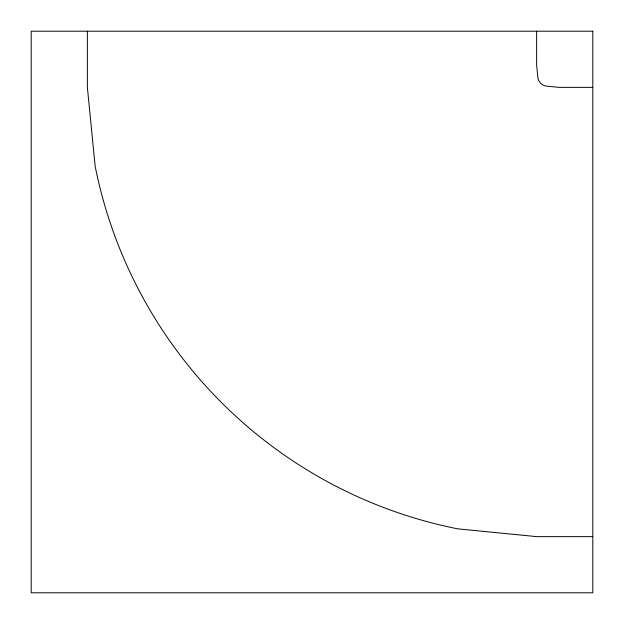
<?xml version="1.0" encoding="UTF-8"?>
<svg xmlns="http://www.w3.org/2000/svg" width="624" height="624" viewBox="0 0 624 624"><rect width="100%" height="100%" fill="white"/><g stroke="black" fill="none" stroke-linecap="round" stroke-linejoin="round"><path stroke-width="0.94" d="M592.8 87.36L558.909 87.36L545.891 86.081A10.148 10.148 0 0 1 537.919 78.109L536.64 65.091L536.64 31.2M592.8 536.64L536.835 536.64L457.821 528.856A461.596 461.596 0 0 1 95.144 166.179L87.36 87.165L87.36 31.2M592.8 31.2L31.2 31.2L31.2 592.8L592.8 592.8L592.8 31.2"/></g></svg>
